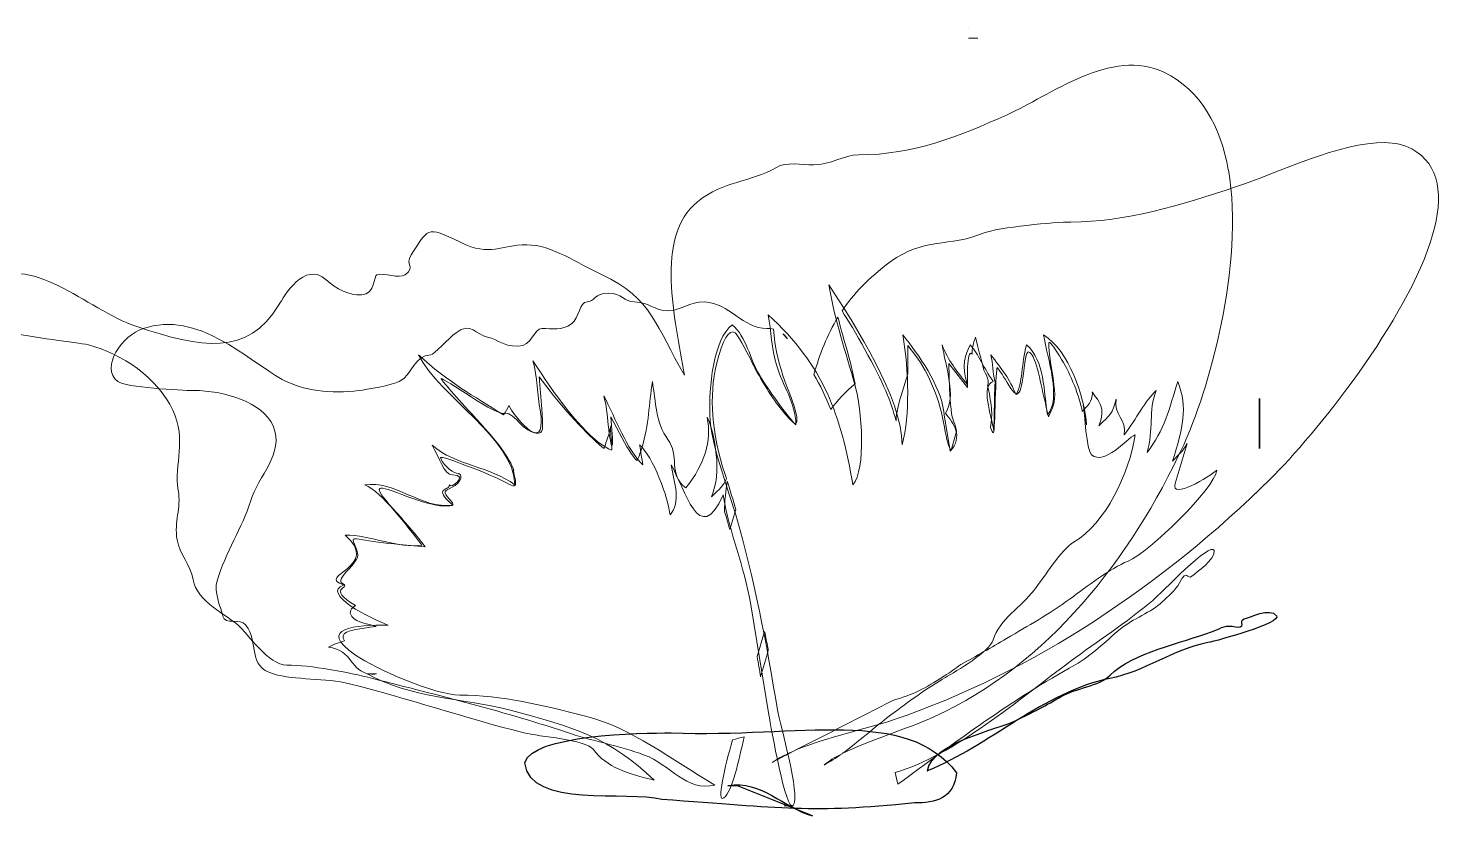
# Model space of a CAD drawing. Header units: centimetres. Extents: x -9.3 to 9.3, y -8.9 to 8.9.
# Drawn here: x 1.427 to 2.048, y -3.471 to -3.126 of the extents above; entities that cross this region are included whole.
import ezdxf

# ---------------------------------------------------------------- set-up
doc = ezdxf.new("R2010")
doc.units = ezdxf.units.CM
doc.header["$MEASUREMENT"] = 0
doc.layers.add('Layer 1', color=7, linetype='Continuous')

msp = doc.modelspace()

# ---------------------------------------------------------------- linework, layer by layer
at = {"layer": 'Layer 1', "color": 250, "lineweight": 0}
for points in [[(1.83978, -3.12565), (1.83978, -3.12565), (1.83978, -3.12565), (1.83978, -3.12565)], [(1.8439, -3.13004), (1.8439, -3.13004), (1.83978, -3.13004), (1.83978, -3.13004)], [(1.96734, -3.30997), (1.96734, -3.30266), (1.96734, -3.29534), (1.96734, -3.28803)], [(1.75891, -3.46228), (1.75891, -3.46228), (1.75891, -3.46228), (1.75891, -3.46228)], [(1.76303, -3.46667), (1.76303, -3.46667), (1.75891, -3.46667), (1.75891, -3.46667)]]:
    msp.add_open_spline(points, degree=3, dxfattribs=at)
at = {"layer": 'Layer 1', "lineweight": 0}
for points, knots in [([(1.95369, -3.18777), (1.95028, -3.16879), (1.94184, -3.15295), (1.92548, -3.14493), (1.92548, -3.14493), (1.90285, -3.13384), (1.87507, -3.1553), (1.85663, -3.1636), (1.85663, -3.1636), (1.83585, -3.17296), (1.81584, -3.18117), (1.79157, -3.18117), (1.79157, -3.18117), (1.7848, -3.18117), (1.77938, -3.18556), (1.7717, -3.18556), (1.7717, -3.18556), (1.76645, -3.18556), (1.75979, -3.18414), (1.75548, -3.18666), (1.75548, -3.18666), (1.7438, -3.19349), (1.7325, -3.19237), (1.7209, -3.20172), (1.7209, -3.20172), (1.70183, -3.21709), (1.71107, -3.2534), (1.71511, -3.27774), (1.71511, -3.27774), (1.70283, -3.257), (1.70112, -3.24392), (1.67899, -3.2338), (1.67899, -3.2338), (1.6682, -3.22887), (1.65711, -3.22062), (1.64598, -3.22062), (1.64598, -3.22062), (1.63439, -3.22062), (1.63027, -3.22608), (1.61689, -3.21952), (1.61689, -3.21952), (1.6013, -3.21188), (1.60287, -3.21379), (1.59529, -3.22501), (1.59529, -3.22501), (1.59215, -3.22966), (1.59758, -3.23003), (1.59263, -3.2338), (1.59263, -3.2338), (1.59014, -3.2357), (1.58332, -3.23272), (1.58027, -3.2338), (1.58027, -3.2338), (1.57874, -3.23434), (1.57978, -3.24199), (1.57349, -3.24259), (1.57349, -3.24259), (1.56825, -3.24309), (1.56232, -3.23994), (1.55798, -3.236), (1.55798, -3.236), (1.54844, -3.22736), (1.53933, -3.24348), (1.53722, -3.24698), (1.53722, -3.24698), (1.52349, -3.26974), (1.50331, -3.26602), (1.47487, -3.25647), (1.47487, -3.25647), (1.45263, -3.249), (1.4278, -3.22244), (1.40821, -3.23819), (1.40821, -3.23819), (1.38136, -3.25976), (1.44228, -3.26159), (1.4537, -3.26455), (1.4537, -3.26455), (1.46849, -3.26838), (1.4839, -3.27888), (1.49074, -3.29319), (1.49074, -3.29319), (1.497, -3.30628), (1.49117, -3.31666), (1.4931, -3.32826), (1.4931, -3.32826), (1.49445, -3.33641), (1.49124, -3.34192), (1.4926, -3.35007), (1.4926, -3.35007), (1.49363, -3.35626), (1.4985, -3.36084), (1.49962, -3.36757), (1.49962, -3.36757), (1.5012, -3.37709), (1.51502, -3.38353), (1.51932, -3.38742), (1.51932, -3.38742), (1.52354, -3.39125), (1.53265, -3.40499), (1.54077, -3.40499), (1.54077, -3.40499), (1.5512, -3.40499), (1.56763, -3.40813), (1.57838, -3.41087), (1.57838, -3.41087), (1.60721, -3.41822), (1.63664, -3.42544), (1.66522, -3.43503), (1.66522, -3.43503), (1.67603, -3.43866), (1.68634, -3.44028), (1.69753, -3.44444), (1.69753, -3.44444), (1.70877, -3.44862), (1.71616, -3.46073), (1.72848, -3.45762), (1.72848, -3.45762), (1.70932, -3.44654), (1.6921, -3.43255), (1.67167, -3.42734), (1.67167, -3.42734), (1.65332, -3.42266), (1.63473, -3.41816), (1.61667, -3.41816), (1.61667, -3.41816), (1.60577, -3.41816), (1.57962, -3.40662), (1.57087, -3.40059), (1.57087, -3.40059), (1.55344, -3.38857), (1.57091, -3.38741), (1.58516, -3.38741), (1.58516, -3.38741), (1.57811, -3.38491), (1.55518, -3.37357), (1.56577, -3.36984), (1.56577, -3.36984), (1.55268, -3.36571), (1.58276, -3.36194), (1.56626, -3.34795), (1.56626, -3.34795), (1.57732, -3.34795), (1.59007, -3.35409), (1.59995, -3.35234), (1.59995, -3.35234), (1.5932, -3.3438), (1.58272, -3.32915), (1.57498, -3.32598), (1.57498, -3.32598), (1.588, -3.32367), (1.59959, -3.33671), (1.61351, -3.33477), (1.61351, -3.33477), (1.60425, -3.32683), (1.61219, -3.32857), (1.61205, -3.32598), (1.61205, -3.32598), (1.61216, -3.32805), (1.62113, -3.32159), (1.61338, -3.32159), (1.61338, -3.32159), (1.60991, -3.32159), (1.60745, -3.31381), (1.60445, -3.30857), (1.60445, -3.30857), (1.61509, -3.31773), (1.62983, -3.31769), (1.64081, -3.32599), (1.64081, -3.32599), (1.64032, -3.30537), (1.60793, -3.28737), (1.59847, -3.26895), (1.59847, -3.26895), (1.61176, -3.281), (1.62246, -3.2868), (1.63571, -3.29523), (1.63571, -3.29523), (1.63678, -3.2939), (1.63768, -3.2926), (1.63805, -3.29115), (1.63805, -3.29115), (1.64466, -3.30171), (1.65477, -3.31081), (1.65182, -3.29303), (1.65182, -3.29303), (1.6508, -3.28686), (1.65059, -3.27857), (1.64869, -3.27145), (1.64869, -3.27145), (1.65764, -3.28582), (1.67096, -3.30329), (1.67902, -3.3084), (1.67902, -3.3084), (1.68579, -3.31269), (1.68278, -3.31126), (1.68168, -3.29961), (1.68168, -3.29961), (1.68128, -3.29534), (1.68096, -3.2909), (1.67971, -3.28682), (1.67971, -3.28682), (1.68525, -3.29735), (1.68955, -3.30991), (1.69695, -3.31718), (1.69695, -3.31718), (1.6963, -3.31427), (1.69614, -3.31131), (1.69549, -3.30839), (1.69549, -3.30839), (1.70123, -3.31317), (1.70826, -3.33213), (1.70883, -3.33915), (1.70883, -3.33915), (1.71384, -3.33339), (1.71067, -3.32537), (1.70931, -3.31718), (1.70931, -3.31718), (1.71526, -3.32722), (1.72176, -3.35418), (1.73209, -3.33036), (1.73209, -3.33036), (1.73496, -3.34765), (1.74121, -3.36053), (1.74421, -3.37861), (1.74421, -3.37861), (1.74421, -3.37861), (1.75221, -3.42686), (1.75221, -3.42686), (1.75221, -3.42686), (1.75307, -3.43204), (1.75976, -3.47055), (1.76288, -3.4664), (1.76288, -3.4664), (1.76612, -3.46208), (1.75703, -3.4311), (1.75596, -3.42466), (1.75596, -3.42466), (1.75111, -3.39541), (1.74587, -3.367), (1.73767, -3.33914), (1.73767, -3.33914), (1.73347, -3.32487), (1.72683, -3.30911), (1.72627, -3.2952), (1.72627, -3.2952), (1.72581, -3.28383), (1.7277, -3.26196), (1.73613, -3.25574), (1.73613, -3.25574), (1.74209, -3.26051), (1.74407, -3.27128), (1.74801, -3.27771), (1.74801, -3.27771), (1.75221, -3.28456), (1.7588, -3.29399), (1.764, -3.2996), (1.764, -3.2996), (1.76399, -3.28948), (1.75817, -3.28269), (1.75552, -3.27332), (1.75552, -3.27332), (1.75352, -3.26623), (1.75307, -3.25851), (1.75188, -3.25135), (1.75188, -3.25135), (1.77631, -3.27349), (1.78394, -3.29567), (1.78897, -3.32596), (1.78897, -3.32596), (1.79494, -3.31906), (1.79298, -3.29289), (1.78994, -3.2821), (1.78994, -3.2821), (1.78581, -3.26744), (1.78125, -3.25455), (1.77854, -3.23816), (1.77854, -3.23816), (1.79033, -3.25674), (1.8104, -3.28753), (1.8107, -3.30838), (1.8107, -3.30838), (1.81402, -3.29469), (1.81365, -3.27649), (1.81094, -3.26013), (1.81094, -3.26013), (1.818, -3.26906), (1.82733, -3.28208), (1.82894, -3.29371), (1.82894, -3.29371), (1.82891, -3.29368), (1.82888, -3.29366), (1.82885, -3.29363), (1.82885, -3.29363), (1.82885, -3.29363), (1.82911, -3.2952), (1.82911, -3.2952), (1.82911, -3.2952), (1.82911, -3.2952), (1.83176, -3.31121), (1.83176, -3.31121), (1.83176, -3.31121), (1.83737, -3.3046), (1.83346, -3.29897), (1.82958, -3.2945), (1.82958, -3.2945), (1.83458, -3.28752), (1.8297, -3.27393), (1.82814, -3.26453), (1.82814, -3.26453), (1.83091, -3.27157), (1.83447, -3.27595), (1.83928, -3.28203), (1.83928, -3.28203), (1.8365, -3.27352), (1.83821, -3.26864), (1.8405, -3.26453), (1.8405, -3.26453), (1.84441, -3.26892), (1.84594, -3.27406), (1.8506, -3.28061), (1.8506, -3.28061), (1.8449, -3.28228), (1.84972, -3.29526), (1.8509, -3.30242), (1.8509, -3.30242), (1.8509, -3.30242), (1.85135, -3.28163), (1.85135, -3.28163), (1.85135, -3.28163), (1.85145, -3.28177), (1.85153, -3.28189), (1.85164, -3.28202), (1.85164, -3.28202), (1.85154, -3.28167), (1.85148, -3.28135), (1.8514, -3.281), (1.8514, -3.281), (1.8514, -3.281), (1.85138, -3.28045), (1.85138, -3.28045), (1.85138, -3.28045), (1.85133, -3.28046), (1.85128, -3.28044), (1.85123, -3.28045), (1.85123, -3.28045), (1.85044, -3.27663), (1.85054, -3.2727), (1.84947, -3.26892), (1.84947, -3.26892), (1.85428, -3.275), (1.85784, -3.27938), (1.86061, -3.28642), (1.86061, -3.28642), (1.8635, -3.28124), (1.86296, -3.27292), (1.86515, -3.26453), (1.86515, -3.26453), (1.87325, -3.27127), (1.87275, -3.2855), (1.87435, -3.29521), (1.87435, -3.29521), (1.8806, -3.28802), (1.87438, -3.27056), (1.87266, -3.26014), (1.87266, -3.26014), (1.88381, -3.26697), (1.89068, -3.28737), (1.89156, -3.2996), (1.89156, -3.2996), (1.89156, -3.2996), (1.8901, -3.29081), (1.8901, -3.29081), (1.8901, -3.29081), (1.89063, -3.29402), (1.89147, -3.31094), (1.89374, -3.31278), (1.89374, -3.31278), (1.89963, -3.31756), (1.90883, -3.30562), (1.91288, -3.30399), (1.91288, -3.30399), (1.91011, -3.32079), (1.90012, -3.34274), (1.88575, -3.35114), (1.88575, -3.35114), (1.88078, -3.35405), (1.87286, -3.36651), (1.86855, -3.37209), (1.86855, -3.37209), (1.86277, -3.37957), (1.85334, -3.38488), (1.85061, -3.3939), (1.85061, -3.3939), (1.84905, -3.39904), (1.83435, -3.40768), (1.82959, -3.41045), (1.82959, -3.41045), (1.82157, -3.41514), (1.81318, -3.42116), (1.80568, -3.42685), (1.80568, -3.42685), (1.79859, -3.43223), (1.79128, -3.43876), (1.78429, -3.4438), (1.78429, -3.4438), (1.79563, -3.4381), (1.81305, -3.43298), (1.82485, -3.42756), (1.82485, -3.42756), (1.87478, -3.40464), (1.91076, -3.35879), (1.93413, -3.30838), (1.93413, -3.30838), (1.94433, -3.28637), (1.9612, -3.22947), (1.95371, -3.18771), (1.95371, -3.18771), (1.95371, -3.18771), (1.95369, -3.18777), (1.95369, -3.18777)], [0, 0, 0, 0, 0.009434, 0.009434, 0.009434, 0.009434, 0.018868, 0.018868, 0.018868, 0.018868, 0.028302, 0.028302, 0.028302, 0.028302, 0.037736, 0.037736, 0.037736, 0.037736, 0.04717, 0.04717, 0.04717, 0.04717, 0.056604, 0.056604, 0.056604, 0.056604, 0.066038, 0.066038, 0.066038, 0.066038, 0.075472, 0.075472, 0.075472, 0.075472, 0.084906, 0.084906, 0.084906, 0.084906, 0.09434, 0.09434, 0.09434, 0.09434, 0.103774, 0.103774, 0.103774, 0.103774, 0.113208, 0.113208, 0.113208, 0.113208, 0.122642, 0.122642, 0.122642, 0.122642, 0.132075, 0.132075, 0.132075, 0.132075, 0.141509, 0.141509, 0.141509, 0.141509, 0.150943, 0.150943, 0.150943, 0.150943, 0.160377, 0.160377, 0.160377, 0.160377, 0.169811, 0.169811, 0.169811, 0.169811, 0.179245, 0.179245, 0.179245, 0.179245, 0.188679, 0.188679, 0.188679, 0.188679, 0.198113, 0.198113, 0.198113, 0.198113, 0.207547, 0.207547, 0.207547, 0.207547, 0.216981, 0.216981, 0.216981, 0.216981, 0.226415, 0.226415, 0.226415, 0.226415, 0.235849, 0.235849, 0.235849, 0.235849, 0.245283, 0.245283, 0.245283, 0.245283, 0.254717, 0.254717, 0.254717, 0.254717, 0.264151, 0.264151, 0.264151, 0.264151, 0.273585, 0.273585, 0.273585, 0.273585, 0.283019, 0.283019, 0.283019, 0.283019, 0.292453, 0.292453, 0.292453, 0.292453, 0.301887, 0.301887, 0.301887, 0.301887, 0.311321, 0.311321, 0.311321, 0.311321, 0.320755, 0.320755, 0.320755, 0.320755, 0.330189, 0.330189, 0.330189, 0.330189, 0.339623, 0.339623, 0.339623, 0.339623, 0.349057, 0.349057, 0.349057, 0.349057, 0.358491, 0.358491, 0.358491, 0.358491, 0.367925, 0.367925, 0.367925, 0.367925, 0.377358, 0.377358, 0.377358, 0.377358, 0.386792, 0.386792, 0.386792, 0.386792, 0.396226, 0.396226, 0.396226, 0.396226, 0.40566, 0.40566, 0.40566, 0.40566, 0.415094, 0.415094, 0.415094, 0.415094, 0.424528, 0.424528, 0.424528, 0.424528, 0.433962, 0.433962, 0.433962, 0.433962, 0.443396, 0.443396, 0.443396, 0.443396, 0.45283, 0.45283, 0.45283, 0.45283, 0.462264, 0.462264, 0.462264, 0.462264, 0.471698, 0.471698, 0.471698, 0.471698, 0.481132, 0.481132, 0.481132, 0.481132, 0.490566, 0.490566, 0.490566, 0.490566, 0.5, 0.5, 0.5, 0.5, 0.509434, 0.509434, 0.509434, 0.509434, 0.518868, 0.518868, 0.518868, 0.518868, 0.528302, 0.528302, 0.528302, 0.528302, 0.537736, 0.537736, 0.537736, 0.537736, 0.54717, 0.54717, 0.54717, 0.54717, 0.556604, 0.556604, 0.556604, 0.556604, 0.566038, 0.566038, 0.566038, 0.566038, 0.575472, 0.575472, 0.575472, 0.575472, 0.584906, 0.584906, 0.584906, 0.584906, 0.59434, 0.59434, 0.59434, 0.59434, 0.603774, 0.603774, 0.603774, 0.603774, 0.613208, 0.613208, 0.613208, 0.613208, 0.622642, 0.622642, 0.622642, 0.622642, 0.632075, 0.632075, 0.632075, 0.632075, 0.641509, 0.641509, 0.641509, 0.641509, 0.650943, 0.650943, 0.650943, 0.650943, 0.660377, 0.660377, 0.660377, 0.660377, 0.669811, 0.669811, 0.669811, 0.669811, 0.679245, 0.679245, 0.679245, 0.679245, 0.688679, 0.688679, 0.688679, 0.688679, 0.698113, 0.698113, 0.698113, 0.698113, 0.707547, 0.707547, 0.707547, 0.707547, 0.716981, 0.716981, 0.716981, 0.716981, 0.726415, 0.726415, 0.726415, 0.726415, 0.735849, 0.735849, 0.735849, 0.735849, 0.745283, 0.745283, 0.745283, 0.745283, 0.754717, 0.754717, 0.754717, 0.754717, 0.764151, 0.764151, 0.764151, 0.764151, 0.773585, 0.773585, 0.773585, 0.773585, 0.783019, 0.783019, 0.783019, 0.783019, 0.792453, 0.792453, 0.792453, 0.792453, 0.801887, 0.801887, 0.801887, 0.801887, 0.811321, 0.811321, 0.811321, 0.811321, 0.820755, 0.820755, 0.820755, 0.820755, 0.830189, 0.830189, 0.830189, 0.830189, 0.839623, 0.839623, 0.839623, 0.839623, 0.849057, 0.849057, 0.849057, 0.849057, 0.858491, 0.858491, 0.858491, 0.858491, 0.867925, 0.867925, 0.867925, 0.867925, 0.877358, 0.877358, 0.877358, 0.877358, 0.886792, 0.886792, 0.886792, 0.886792, 0.896226, 0.896226, 0.896226, 0.896226, 0.90566, 0.90566, 0.90566, 0.90566, 0.915094, 0.915094, 0.915094, 0.915094, 0.924528, 0.924528, 0.924528, 0.924528, 0.933962, 0.933962, 0.933962, 0.933962, 0.943396, 0.943396, 0.943396, 0.943396, 0.95283, 0.95283, 0.95283, 0.95283, 0.962264, 0.962264, 0.962264, 0.962264, 0.971698, 0.971698, 0.971698, 0.971698, 0.981132, 0.981132, 0.981132, 0.981132, 1, 1, 1, 1]), ([(1.8439, -3.13004), (1.84253, -3.13004), (1.84116, -3.13004), (1.83978, -3.13004), (1.83978, -3.13004), (1.84115, -3.13004), (1.84252, -3.13004), (1.8439, -3.13004)], [0, 0, 0, 0, 0.333333, 0.333333, 0.333333, 0.333333, 1, 1, 1, 1]), ([(2.02237, -3.1758), (2.00299, -3.17544), (1.97525, -3.18912), (1.95734, -3.1951), (1.95734, -3.1951), (1.93254, -3.20338), (1.90847, -3.21063), (1.88466, -3.21063), (1.88466, -3.21063), (1.87802, -3.21063), (1.85274, -3.21287), (1.84619, -3.21557), (1.84619, -3.21557), (1.83121, -3.22175), (1.82036, -3.21715), (1.80544, -3.22812), (1.80544, -3.22812), (1.79576, -3.23523), (1.78918, -3.24228), (1.78425, -3.24962), (1.78425, -3.24962), (1.78928, -3.25706), (1.79957, -3.27557), (1.80345, -3.28469), (1.80345, -3.28469), (1.80517, -3.28874), (1.80688, -3.29372), (1.80794, -3.29779), (1.80794, -3.29779), (1.80807, -3.29604), (1.80823, -3.29423), (1.80868, -3.2923), (1.80868, -3.2923), (1.80983, -3.28733), (1.81155, -3.28226), (1.81317, -3.27724), (1.81317, -3.27724), (1.81317, -3.27724), (1.81317, -3.26477), (1.81317, -3.26477), (1.81317, -3.26477), (1.81317, -3.26477), (1.81655, -3.26924), (1.81655, -3.26924), (1.81655, -3.26924), (1.82235, -3.27687), (1.82748, -3.2895), (1.8292, -3.30062), (1.8292, -3.30062), (1.83007, -3.30619), (1.83114, -3.31003), (1.83207, -3.31066), (1.83207, -3.31066), (1.83286, -3.30798), (1.83363, -3.30529), (1.83442, -3.30258), (1.83442, -3.30258), (1.83425, -3.30105), (1.83391, -3.29952), (1.83332, -3.29834), (1.83332, -3.29834), (1.83238, -3.29647), (1.83155, -3.29001), (1.83141, -3.2839), (1.83141, -3.2839), (1.83141, -3.2839), (1.83112, -3.27276), (1.83112, -3.27276), (1.83112, -3.27276), (1.83112, -3.27276), (1.83517, -3.27802), (1.83517, -3.27802), (1.83517, -3.27802), (1.83517, -3.27802), (1.83929, -3.28328), (1.83929, -3.28328), (1.83929, -3.28328), (1.83929, -3.28328), (1.83929, -3.27567), (1.83929, -3.27567), (1.83929, -3.27567), (1.83931, -3.2715), (1.83997, -3.26814), (1.84069, -3.26814), (1.84069, -3.26814), (1.84084, -3.26814), (1.841, -3.2683), (1.84128, -3.26853), (1.84128, -3.26853), (1.84136, -3.26628), (1.84174, -3.26389), (1.84282, -3.26116), (1.84282, -3.26116), (1.84391, -3.26593), (1.84525, -3.27077), (1.8465, -3.2756), (1.8465, -3.2756), (1.84827, -3.27874), (1.84882, -3.28077), (1.84812, -3.28227), (1.84812, -3.28227), (1.84885, -3.28559), (1.84944, -3.28893), (1.84981, -3.29231), (1.84981, -3.29231), (1.85009, -3.29491), (1.84987, -3.29773), (1.84944, -3.30063), (1.84944, -3.30063), (1.84944, -3.30065), (1.84944, -3.30069), (1.84944, -3.30071), (1.84944, -3.30071), (1.84987, -3.30236), (1.85033, -3.30329), (1.85069, -3.30291), (1.85069, -3.30291), (1.851, -3.30258), (1.85133, -3.29603), (1.8515, -3.2884), (1.8515, -3.2884), (1.85167, -3.28076), (1.85205, -3.27451), (1.85231, -3.27451), (1.85231, -3.27451), (1.85257, -3.27451), (1.85457, -3.27746), (1.85672, -3.2811), (1.85672, -3.2811), (1.86133, -3.28888), (1.86263, -3.28772), (1.86415, -3.27474), (1.86415, -3.27474), (1.86498, -3.26765), (1.86553, -3.26661), (1.86717, -3.26838), (1.86717, -3.26838), (1.86826, -3.26955), (1.8699, -3.27411), (1.87085, -3.2785), (1.87085, -3.2785), (1.8718, -3.28289), (1.87311, -3.28866), (1.87372, -3.29129), (1.87372, -3.29129), (1.87372, -3.29129), (1.87482, -3.29608), (1.87482, -3.29608), (1.87482, -3.29608), (1.87482, -3.29608), (1.87659, -3.29208), (1.87659, -3.29208), (1.87659, -3.29208), (1.87797, -3.28897), (1.87786, -3.28532), (1.8763, -3.27568), (1.8763, -3.27568), (1.87516, -3.26888), (1.87468, -3.26336), (1.87516, -3.26336), (1.87516, -3.26336), (1.87564, -3.26336), (1.87807, -3.26672), (1.8806, -3.27089), (1.8806, -3.27089), (1.8847, -3.27763), (1.88834, -3.28706), (1.88965, -3.2938), (1.88965, -3.2938), (1.89003, -3.29333), (1.89044, -3.29284), (1.89097, -3.29231), (1.89097, -3.29231), (1.89703, -3.28629), (1.8914, -3.28196), (1.89627, -3.28839), (1.89627, -3.28839), (1.89815, -3.29087), (1.89926, -3.2945), (1.89686, -3.30008), (1.89686, -3.30008), (1.90174, -3.29541), (1.90311, -3.29448), (1.90451, -3.28839), (1.90451, -3.28839), (1.90317, -3.29523), (1.90931, -3.29716), (1.90797, -3.304), (1.90797, -3.304), (1.91378, -3.29657), (1.91696, -3.28913), (1.92209, -3.28454), (1.92209, -3.28454), (1.91847, -3.29364), (1.92115, -3.30147), (1.91804, -3.31176), (1.91804, -3.31176), (1.92557, -3.30215), (1.92803, -3.29214), (1.9315, -3.28061), (1.9315, -3.28061), (1.93618, -3.29219), (1.93369, -3.30079), (1.92922, -3.3156), (1.92922, -3.3156), (1.9324, -3.3119), (1.93335, -3.31189), (1.93562, -3.30783), (1.93562, -3.30783), (1.93562, -3.30783), (1.9304, -3.32533), (1.9304, -3.32533), (1.9304, -3.32533), (1.92817, -3.33271), (1.94585, -3.32231), (1.94864, -3.31945), (1.94864, -3.31945), (1.94787, -3.32744), (1.91891, -3.35559), (1.90972, -3.35938), (1.90972, -3.35938), (1.90191, -3.36261), (1.89153, -3.37057), (1.88434, -3.37586), (1.88434, -3.37586), (1.87473, -3.38293), (1.86618, -3.38751), (1.85639, -3.39336), (1.85639, -3.39336), (1.84992, -3.39722), (1.84321, -3.40098), (1.83638, -3.40474), (1.83638, -3.40474), (1.83407, -3.40643), (1.83164, -3.40816), (1.82924, -3.40968), (1.82924, -3.40968), (1.8202, -3.41543), (1.8159, -3.41777), (1.80658, -3.42051), (1.80658, -3.42051), (1.79217, -3.42792), (1.77776, -3.43515), (1.76406, -3.44224), (1.76406, -3.44224), (1.77751, -3.43659), (1.7948, -3.43307), (1.8071, -3.4289), (1.8071, -3.4289), (1.86808, -3.40822), (1.92542, -3.3695), (1.97211, -3.32338), (1.97211, -3.32338), (1.99166, -3.30407), (2.03265, -3.2533), (2.04332, -3.21629), (2.04332, -3.21629), (2.04817, -3.19946), (2.04671, -3.18544), (2.0342, -3.17855), (2.0342, -3.17855), (2.03085, -3.1767), (2.02683, -3.17589), (2.02236, -3.1758), (2.02236, -3.1758), (2.02236, -3.1758), (2.02237, -3.1758), (2.02237, -3.1758)], [0, 0, 0, 0, 0.014706, 0.014706, 0.014706, 0.014706, 0.029412, 0.029412, 0.029412, 0.029412, 0.044118, 0.044118, 0.044118, 0.044118, 0.058824, 0.058824, 0.058824, 0.058824, 0.073529, 0.073529, 0.073529, 0.073529, 0.088235, 0.088235, 0.088235, 0.088235, 0.102941, 0.102941, 0.102941, 0.102941, 0.117647, 0.117647, 0.117647, 0.117647, 0.132353, 0.132353, 0.132353, 0.132353, 0.147059, 0.147059, 0.147059, 0.147059, 0.161765, 0.161765, 0.161765, 0.161765, 0.176471, 0.176471, 0.176471, 0.176471, 0.191176, 0.191176, 0.191176, 0.191176, 0.205882, 0.205882, 0.205882, 0.205882, 0.220588, 0.220588, 0.220588, 0.220588, 0.235294, 0.235294, 0.235294, 0.235294, 0.25, 0.25, 0.25, 0.25, 0.264706, 0.264706, 0.264706, 0.264706, 0.279412, 0.279412, 0.279412, 0.279412, 0.294118, 0.294118, 0.294118, 0.294118, 0.308824, 0.308824, 0.308824, 0.308824, 0.323529, 0.323529, 0.323529, 0.323529, 0.338235, 0.338235, 0.338235, 0.338235, 0.352941, 0.352941, 0.352941, 0.352941, 0.367647, 0.367647, 0.367647, 0.367647, 0.382353, 0.382353, 0.382353, 0.382353, 0.397059, 0.397059, 0.397059, 0.397059, 0.411765, 0.411765, 0.411765, 0.411765, 0.426471, 0.426471, 0.426471, 0.426471, 0.441176, 0.441176, 0.441176, 0.441176, 0.455882, 0.455882, 0.455882, 0.455882, 0.470588, 0.470588, 0.470588, 0.470588, 0.485294, 0.485294, 0.485294, 0.485294, 0.5, 0.5, 0.5, 0.5, 0.514706, 0.514706, 0.514706, 0.514706, 0.529412, 0.529412, 0.529412, 0.529412, 0.544118, 0.544118, 0.544118, 0.544118, 0.558824, 0.558824, 0.558824, 0.558824, 0.573529, 0.573529, 0.573529, 0.573529, 0.588235, 0.588235, 0.588235, 0.588235, 0.602941, 0.602941, 0.602941, 0.602941, 0.617647, 0.617647, 0.617647, 0.617647, 0.632353, 0.632353, 0.632353, 0.632353, 0.647059, 0.647059, 0.647059, 0.647059, 0.661765, 0.661765, 0.661765, 0.661765, 0.676471, 0.676471, 0.676471, 0.676471, 0.691176, 0.691176, 0.691176, 0.691176, 0.705882, 0.705882, 0.705882, 0.705882, 0.720588, 0.720588, 0.720588, 0.720588, 0.735294, 0.735294, 0.735294, 0.735294, 0.75, 0.75, 0.75, 0.75, 0.764706, 0.764706, 0.764706, 0.764706, 0.779412, 0.779412, 0.779412, 0.779412, 0.794118, 0.794118, 0.794118, 0.794118, 0.808824, 0.808824, 0.808824, 0.808824, 0.823529, 0.823529, 0.823529, 0.823529, 0.838235, 0.838235, 0.838235, 0.838235, 0.852941, 0.852941, 0.852941, 0.852941, 0.867647, 0.867647, 0.867647, 0.867647, 0.882353, 0.882353, 0.882353, 0.882353, 0.897059, 0.897059, 0.897059, 0.897059, 0.911765, 0.911765, 0.911765, 0.911765, 0.926471, 0.926471, 0.926471, 0.926471, 0.941176, 0.941176, 0.941176, 0.941176, 0.955882, 0.955882, 0.955882, 0.955882, 0.970588, 0.970588, 0.970588, 0.970588, 1, 1, 1, 1]), ([(1.68191, -3.24178), (1.67544, -3.24178), (1.67572, -3.2457), (1.67249, -3.2457), (1.67249, -3.2457), (1.6689, -3.2457), (1.66927, -3.25263), (1.66557, -3.25535), (1.66557, -3.25535), (1.66146, -3.25837), (1.65703, -3.25731), (1.65262, -3.25731), (1.65262, -3.25731), (1.64899, -3.25731), (1.64851, -3.26508), (1.64203, -3.26508), (1.64203, -3.26508), (1.63512, -3.26508), (1.63359, -3.2622), (1.62879, -3.26116), (1.62879, -3.26116), (1.62349, -3.26001), (1.62166, -3.25427), (1.61496, -3.2592), (1.61496, -3.2592), (1.61174, -3.26157), (1.6052, -3.26893), (1.60385, -3.26893), (1.60385, -3.26893), (1.59685, -3.26893), (1.5959, -3.27747), (1.59002, -3.28062), (1.59002, -3.28062), (1.58716, -3.28215), (1.57541, -3.28416), (1.57236, -3.28454), (1.57236, -3.28454), (1.56022, -3.28606), (1.54776, -3.28464), (1.53874, -3.27968), (1.53874, -3.27968), (1.52332, -3.27119), (1.50181, -3.24918), (1.47768, -3.25732), (1.47768, -3.25732), (1.46876, -3.26033), (1.45854, -3.27438), (1.46657, -3.28062), (1.46657, -3.28062), (1.46986, -3.28318), (1.49428, -3.28454), (1.49997, -3.28454), (1.49997, -3.28454), (1.51288, -3.28454), (1.53019, -3.28948), (1.53469, -3.30007), (1.53469, -3.30007), (1.53989, -3.31231), (1.5282, -3.32175), (1.52476, -3.33318), (1.52476, -3.33318), (1.52133, -3.34456), (1.51383, -3.35572), (1.51012, -3.36801), (1.51012, -3.36801), (1.50859, -3.37307), (1.51159, -3.37901), (1.51262, -3.38354), (1.51262, -3.38354), (1.51354, -3.3876), (1.52023, -3.38411), (1.52277, -3.38746), (1.52277, -3.38746), (1.52865, -3.39522), (1.52323, -3.40547), (1.53483, -3.40888), (1.53483, -3.40888), (1.54444, -3.41171), (1.55786, -3.41056), (1.56823, -3.4132), (1.56823, -3.4132), (1.59408, -3.41977), (1.61882, -3.42812), (1.64466, -3.4347), (1.64466, -3.4347), (1.65165, -3.43648), (1.67173, -3.43755), (1.67504, -3.44192), (1.67504, -3.44192), (1.68119, -3.45005), (1.69042, -3.4526), (1.70182, -3.45549), (1.70182, -3.45549), (1.68325, -3.43732), (1.666, -3.43175), (1.6387, -3.42481), (1.6387, -3.42481), (1.61643, -3.41914), (1.59542, -3.4196), (1.57595, -3.40888), (1.57595, -3.40888), (1.57595, -3.40888), (1.57713, -3.40888), (1.57713, -3.40888), (1.57713, -3.40888), (1.56861, -3.40801), (1.56969, -3.39822), (1.55896, -3.39719), (1.55896, -3.39719), (1.56137, -3.39581), (1.56372, -3.39497), (1.56602, -3.39437), (1.56602, -3.39437), (1.56393, -3.39099), (1.56671, -3.3897), (1.57735, -3.38841), (1.57735, -3.38841), (1.57735, -3.38841), (1.57985, -3.3881), (1.57985, -3.3881), (1.57985, -3.3881), (1.57618, -3.38658), (1.57169, -3.38684), (1.56926, -3.38363), (1.56926, -3.38363), (1.56764, -3.38149), (1.56918, -3.38007), (1.5708, -3.37884), (1.5708, -3.37884), (1.56475, -3.37512), (1.56308, -3.37288), (1.56506, -3.37139), (1.56506, -3.37139), (1.56659, -3.37024), (1.56659, -3.3698), (1.56499, -3.36911), (1.56499, -3.36911), (1.56357, -3.3685), (1.56439, -3.36673), (1.56786, -3.36291), (1.56786, -3.36291), (1.57229, -3.35803), (1.57259, -3.35717), (1.57095, -3.35334), (1.57095, -3.35334), (1.56917, -3.34917), (1.56919, -3.3491), (1.57404, -3.35004), (1.57404, -3.35004), (1.57674, -3.35057), (1.58405, -3.3515), (1.59022, -3.35208), (1.59022, -3.35208), (1.59022, -3.35208), (1.6014, -3.3531), (1.6014, -3.3531), (1.6014, -3.3531), (1.6014, -3.3531), (1.59846, -3.34933), (1.59846, -3.34933), (1.59846, -3.34933), (1.59685, -3.34723), (1.59181, -3.34135), (1.58728, -3.33631), (1.58728, -3.33631), (1.57797, -3.32593), (1.57899, -3.32518), (1.59385, -3.33115), (1.59385, -3.33115), (1.59932, -3.33334), (1.60616, -3.33515), (1.60915, -3.33515), (1.60915, -3.33515), (1.61446, -3.33515), (1.61454, -3.33507), (1.61195, -3.33201), (1.61195, -3.33201), (1.60938, -3.32898), (1.60941, -3.32883), (1.6132, -3.32699), (1.6132, -3.32699), (1.6173, -3.325), (1.61859, -3.32079), (1.61511, -3.32079), (1.61511, -3.32079), (1.61315, -3.32079), (1.60819, -3.31588), (1.60819, -3.31396), (1.60819, -3.31396), (1.60819, -3.31285), (1.63027, -3.3213), (1.63673, -3.32487), (1.63673, -3.32487), (1.6408, -3.32711), (1.64107, -3.32705), (1.64107, -3.32401), (1.64107, -3.32401), (1.64106, -3.32399), (1.64108, -3.32395), (1.64107, -3.32393), (1.64107, -3.32393), (1.64063, -3.32235), (1.64027, -3.32083), (1.64004, -3.31946), (1.64004, -3.31946), (1.64014, -3.31954), (1.64023, -3.31962), (1.64033, -3.3197), (1.64033, -3.3197), (1.63855, -3.31417), (1.6332, -3.30706), (1.62187, -3.29483), (1.62187, -3.29483), (1.61395, -3.28627), (1.60794, -3.2793), (1.60848, -3.2793), (1.60848, -3.2793), (1.60902, -3.2793), (1.61492, -3.28293), (1.62165, -3.28738), (1.62165, -3.28738), (1.62856, -3.29195), (1.63487, -3.29512), (1.63614, -3.2946), (1.63614, -3.2946), (1.63748, -3.29405), (1.64002, -3.29557), (1.64254, -3.29844), (1.64254, -3.29844), (1.64485, -3.30108), (1.64829, -3.30323), (1.65012, -3.30323), (1.65012, -3.30323), (1.65334, -3.30323), (1.65335, -3.30285), (1.6524, -3.29083), (1.6524, -3.29083), (1.6524, -3.29083), (1.65144, -3.27851), (1.65144, -3.27851), (1.65144, -3.27851), (1.65144, -3.27851), (1.6563, -3.28487), (1.6563, -3.28487), (1.6563, -3.28487), (1.66292, -3.29365), (1.67492, -3.30631), (1.67991, -3.31005), (1.67991, -3.31005), (1.68092, -3.30674), (1.68231, -3.30332), (1.68285, -3.30009), (1.68285, -3.30009), (1.68258, -3.30263), (1.6829, -3.30566), (1.68359, -3.30856), (1.68359, -3.30856), (1.68368, -3.30739), (1.68363, -3.30587), (1.68344, -3.30362), (1.68344, -3.30362), (1.68344, -3.30362), (1.68285, -3.29609), (1.68285, -3.29609), (1.68285, -3.29609), (1.68285, -3.29609), (1.6866, -3.30323), (1.6866, -3.30323), (1.6866, -3.30323), (1.68977, -3.30931), (1.69233, -3.31326), (1.69425, -3.31531), (1.69425, -3.31531), (1.695, -3.31395), (1.69575, -3.31216), (1.69646, -3.30982), (1.69646, -3.30982), (1.69974, -3.29895), (1.69947, -3.2908), (1.70109, -3.28063), (1.70109, -3.28063), (1.70251, -3.2893), (1.70259, -3.29902), (1.70786, -3.30597), (1.70786, -3.30597), (1.71313, -3.31294), (1.70789, -3.32165), (1.7158, -3.32723), (1.7158, -3.32723), (1.72415, -3.31657), (1.72706, -3.3069), (1.72514, -3.29624), (1.72514, -3.29624), (1.72855, -3.30361), (1.73168, -3.32087), (1.72698, -3.33115), (1.72698, -3.33115), (1.73064, -3.32764), (1.73233, -3.32627), (1.73353, -3.32323), (1.73353, -3.32323), (1.73333, -3.3226), (1.73314, -3.32197), (1.73294, -3.32135), (1.73294, -3.32135), (1.7271, -3.30315), (1.72583, -3.28701), (1.72921, -3.27293), (1.72921, -3.27293), (1.73179, -3.26218), (1.73462, -3.25739), (1.73738, -3.2592), (1.73738, -3.2592), (1.73826, -3.25978), (1.74172, -3.26584), (1.74503, -3.27262), (1.74503, -3.27262), (1.74834, -3.2794), (1.75401, -3.28849), (1.75768, -3.29286), (1.75768, -3.29286), (1.76359, -3.2999), (1.76439, -3.30039), (1.76445, -3.2971), (1.76445, -3.2971), (1.76449, -3.29505), (1.76252, -3.28861), (1.76011, -3.28274), (1.76011, -3.28274), (1.75769, -3.27687), (1.75533, -3.26809), (1.75481, -3.26328), (1.75481, -3.26328), (1.75481, -3.26328), (1.75422, -3.25763), (1.75422, -3.25763), (1.75422, -3.25763), (1.75334, -3.25743), (1.75241, -3.25732), (1.75135, -3.25732), (1.75135, -3.25732), (1.74062, -3.25732), (1.73487, -3.2462), (1.72398, -3.24571), (1.72398, -3.24571), (1.7173, -3.24541), (1.71342, -3.24955), (1.70832, -3.24955), (1.70832, -3.24955), (1.70109, -3.24955), (1.70039, -3.24571), (1.69317, -3.24571), (1.69317, -3.24571), (1.68867, -3.24571), (1.68753, -3.24179), (1.68191, -3.24179), (1.68191, -3.24179), (1.68191, -3.24179), (1.68191, -3.24178), (1.68191, -3.24178)], [0, 0, 0, 0, 0.010989, 0.010989, 0.010989, 0.010989, 0.021978, 0.021978, 0.021978, 0.021978, 0.032967, 0.032967, 0.032967, 0.032967, 0.043956, 0.043956, 0.043956, 0.043956, 0.054945, 0.054945, 0.054945, 0.054945, 0.065934, 0.065934, 0.065934, 0.065934, 0.076923, 0.076923, 0.076923, 0.076923, 0.087912, 0.087912, 0.087912, 0.087912, 0.098901, 0.098901, 0.098901, 0.098901, 0.10989, 0.10989, 0.10989, 0.10989, 0.120879, 0.120879, 0.120879, 0.120879, 0.131868, 0.131868, 0.131868, 0.131868, 0.142857, 0.142857, 0.142857, 0.142857, 0.153846, 0.153846, 0.153846, 0.153846, 0.164835, 0.164835, 0.164835, 0.164835, 0.175824, 0.175824, 0.175824, 0.175824, 0.186813, 0.186813, 0.186813, 0.186813, 0.197802, 0.197802, 0.197802, 0.197802, 0.208791, 0.208791, 0.208791, 0.208791, 0.21978, 0.21978, 0.21978, 0.21978, 0.230769, 0.230769, 0.230769, 0.230769, 0.241758, 0.241758, 0.241758, 0.241758, 0.252747, 0.252747, 0.252747, 0.252747, 0.263736, 0.263736, 0.263736, 0.263736, 0.274725, 0.274725, 0.274725, 0.274725, 0.285714, 0.285714, 0.285714, 0.285714, 0.296703, 0.296703, 0.296703, 0.296703, 0.307692, 0.307692, 0.307692, 0.307692, 0.318681, 0.318681, 0.318681, 0.318681, 0.32967, 0.32967, 0.32967, 0.32967, 0.340659, 0.340659, 0.340659, 0.340659, 0.351648, 0.351648, 0.351648, 0.351648, 0.362637, 0.362637, 0.362637, 0.362637, 0.373626, 0.373626, 0.373626, 0.373626, 0.384615, 0.384615, 0.384615, 0.384615, 0.395604, 0.395604, 0.395604, 0.395604, 0.406593, 0.406593, 0.406593, 0.406593, 0.417582, 0.417582, 0.417582, 0.417582, 0.428571, 0.428571, 0.428571, 0.428571, 0.43956, 0.43956, 0.43956, 0.43956, 0.450549, 0.450549, 0.450549, 0.450549, 0.461538, 0.461538, 0.461538, 0.461538, 0.472527, 0.472527, 0.472527, 0.472527, 0.483516, 0.483516, 0.483516, 0.483516, 0.494505, 0.494505, 0.494505, 0.494505, 0.505495, 0.505495, 0.505495, 0.505495, 0.516484, 0.516484, 0.516484, 0.516484, 0.527473, 0.527473, 0.527473, 0.527473, 0.538462, 0.538462, 0.538462, 0.538462, 0.549451, 0.549451, 0.549451, 0.549451, 0.56044, 0.56044, 0.56044, 0.56044, 0.571429, 0.571429, 0.571429, 0.571429, 0.582418, 0.582418, 0.582418, 0.582418, 0.593407, 0.593407, 0.593407, 0.593407, 0.604396, 0.604396, 0.604396, 0.604396, 0.615385, 0.615385, 0.615385, 0.615385, 0.626374, 0.626374, 0.626374, 0.626374, 0.637363, 0.637363, 0.637363, 0.637363, 0.648352, 0.648352, 0.648352, 0.648352, 0.659341, 0.659341, 0.659341, 0.659341, 0.67033, 0.67033, 0.67033, 0.67033, 0.681319, 0.681319, 0.681319, 0.681319, 0.692308, 0.692308, 0.692308, 0.692308, 0.703297, 0.703297, 0.703297, 0.703297, 0.714286, 0.714286, 0.714286, 0.714286, 0.725275, 0.725275, 0.725275, 0.725275, 0.736264, 0.736264, 0.736264, 0.736264, 0.747253, 0.747253, 0.747253, 0.747253, 0.758242, 0.758242, 0.758242, 0.758242, 0.769231, 0.769231, 0.769231, 0.769231, 0.78022, 0.78022, 0.78022, 0.78022, 0.791209, 0.791209, 0.791209, 0.791209, 0.802198, 0.802198, 0.802198, 0.802198, 0.813187, 0.813187, 0.813187, 0.813187, 0.824176, 0.824176, 0.824176, 0.824176, 0.835165, 0.835165, 0.835165, 0.835165, 0.846154, 0.846154, 0.846154, 0.846154, 0.857143, 0.857143, 0.857143, 0.857143, 0.868132, 0.868132, 0.868132, 0.868132, 0.879121, 0.879121, 0.879121, 0.879121, 0.89011, 0.89011, 0.89011, 0.89011, 0.901099, 0.901099, 0.901099, 0.901099, 0.912088, 0.912088, 0.912088, 0.912088, 0.923077, 0.923077, 0.923077, 0.923077, 0.934066, 0.934066, 0.934066, 0.934066, 0.945055, 0.945055, 0.945055, 0.945055, 0.956044, 0.956044, 0.956044, 0.956044, 0.967033, 0.967033, 0.967033, 0.967033, 0.978022, 0.978022, 0.978022, 0.978022, 1, 1, 1, 1]), ([(1.78247, -3.2523), (1.77765, -3.26019), (1.77462, -3.26851), (1.77188, -3.27748), (1.77188, -3.27748), (1.77468, -3.28222), (1.77718, -3.28737), (1.77931, -3.29286), (1.77931, -3.29286), (1.78225, -3.28885), (1.78576, -3.28506), (1.78998, -3.28164), (1.78998, -3.28164), (1.78896, -3.27638), (1.78771, -3.2711), (1.78623, -3.26603), (1.78623, -3.26603), (1.78468, -3.26074), (1.78335, -3.25588), (1.78248, -3.2523), (1.78248, -3.2523), (1.78248, -3.2523), (1.78247, -3.2523), (1.78247, -3.2523)], [0, 0, 0, 0, 0.142857, 0.142857, 0.142857, 0.142857, 0.285714, 0.285714, 0.285714, 0.285714, 0.428571, 0.428571, 0.428571, 0.428571, 0.571429, 0.571429, 0.571429, 0.571429, 0.714286, 0.714286, 0.714286, 0.714286, 1, 1, 1, 1]), ([(1.75834, -3.25967), (1.75834, -3.25967), (1.76033, -3.26187), (1.76033, -3.26187), (1.76033, -3.26187), (1.75978, -3.26102), (1.75909, -3.26031), (1.75834, -3.25967)], [0, 0, 0, 0, 0.333333, 0.333333, 0.333333, 0.333333, 1, 1, 1, 1]), ([(1.73392, -3.32432), (1.73331, -3.32833), (1.7327, -3.33322), (1.73267, -3.3375), (1.73267, -3.3375), (1.73268, -3.33752), (1.73266, -3.33756), (1.73267, -3.33758), (1.73267, -3.33758), (1.73324, -3.3392), (1.73405, -3.34189), (1.73502, -3.3455), (1.73502, -3.3455), (1.73502, -3.3455), (1.73767, -3.33679), (1.73767, -3.33679), (1.73767, -3.33679), (1.73646, -3.33259), (1.73522, -3.32844), (1.73392, -3.32432)], [0, 0, 0, 0, 0.166667, 0.166667, 0.166667, 0.166667, 0.333333, 0.333333, 0.333333, 0.333333, 0.5, 0.5, 0.5, 0.5, 0.666667, 0.666667, 0.666667, 0.666667, 1, 1, 1, 1]), ([(1.80755, -3.45218), (1.83344, -3.44464), (1.86229, -3.41973), (1.88433, -3.40343), (1.88433, -3.40343), (1.89626, -3.39461), (1.90902, -3.38633), (1.92052, -3.37668), (1.92052, -3.37668), (1.92377, -3.37395), (1.94633, -3.35011), (1.94743, -3.35478), (1.94743, -3.35478), (1.94834, -3.35866), (1.93939, -3.36439), (1.93773, -3.36596), (1.93773, -3.36596), (1.93558, -3.36799), (1.93586, -3.36211), (1.93231, -3.36893), (1.93231, -3.36893), (1.93053, -3.37234), (1.9273, -3.37471), (1.92468, -3.3773), (1.92468, -3.3773), (1.92017, -3.38177), (1.9117, -3.38468), (1.90622, -3.38926), (1.90622, -3.38926), (1.89977, -3.39465), (1.89365, -3.40087), (1.88646, -3.40487), (1.88646, -3.40487), (1.85935, -3.41993), (1.83378, -3.43881), (1.80876, -3.4573), (1.80876, -3.4573), (1.80836, -3.45559), (1.80796, -3.45389), (1.80755, -3.45218)], [0, 0, 0, 0, 0.090909, 0.090909, 0.090909, 0.090909, 0.181818, 0.181818, 0.181818, 0.181818, 0.272727, 0.272727, 0.272727, 0.272727, 0.363636, 0.363636, 0.363636, 0.363636, 0.454545, 0.454545, 0.454545, 0.454545, 0.545455, 0.545455, 0.545455, 0.545455, 0.636364, 0.636364, 0.636364, 0.636364, 0.727273, 0.727273, 0.727273, 0.727273, 0.818182, 0.818182, 0.818182, 0.818182, 1, 1, 1, 1]), ([(1.82167, -3.45142), (1.84897, -3.44044), (1.87279, -3.41669), (1.90172, -3.41092), (1.90172, -3.41092), (1.91709, -3.40785), (1.92933, -3.3982), (1.9447, -3.39513), (1.9447, -3.39513), (1.94915, -3.39424), (1.97719, -3.38663), (1.97487, -3.38334), (1.97487, -3.38334), (1.97219, -3.37953), (1.96273, -3.38421), (1.96062, -3.38474), (1.96062, -3.38474), (1.95774, -3.38546), (1.96288, -3.38954), (1.95534, -3.38798), (1.95534, -3.38798), (1.95203, -3.3873), (1.94933, -3.38938), (1.94637, -3.39046), (1.94637, -3.39046), (1.93359, -3.39511), (1.9115, -3.39969), (1.9019, -3.40938), (1.9019, -3.40938), (1.897, -3.41433), (1.88655, -3.41508), (1.88035, -3.41883), (1.88035, -3.41883), (1.87455, -3.42233), (1.86682, -3.42628), (1.86087, -3.42917), (1.86087, -3.42917), (1.85175, -3.43359), (1.82403, -3.43873), (1.82168, -3.45142)], [0, 0, 0, 0, 0.090909, 0.090909, 0.090909, 0.090909, 0.181818, 0.181818, 0.181818, 0.181818, 0.272727, 0.272727, 0.272727, 0.272727, 0.363636, 0.363636, 0.363636, 0.363636, 0.454545, 0.454545, 0.454545, 0.454545, 0.545455, 0.545455, 0.545455, 0.545455, 0.636364, 0.636364, 0.636364, 0.636364, 0.727273, 0.727273, 0.727273, 0.727273, 0.818182, 0.818182, 0.818182, 0.818182, 1, 1, 1, 1]), ([(1.75032, -3.3903), (1.75032, -3.3903), (1.74701, -3.40121), (1.74701, -3.40121), (1.74701, -3.40121), (1.74757, -3.40447), (1.74805, -3.40704), (1.74855, -3.41015), (1.74855, -3.41015), (1.74972, -3.40623), (1.75083, -3.40228), (1.75193, -3.39838), (1.75193, -3.39838), (1.75184, -3.39788), (1.7518, -3.39786), (1.75171, -3.39736), (1.75171, -3.39736), (1.75125, -3.39495), (1.75077, -3.39263), (1.75031, -3.3903), (1.75031, -3.3903), (1.75031, -3.3903), (1.75032, -3.3903), (1.75032, -3.3903)], [0, 0, 0, 0, 0.142857, 0.142857, 0.142857, 0.142857, 0.285714, 0.285714, 0.285714, 0.285714, 0.428571, 0.428571, 0.428571, 0.428571, 0.571429, 0.571429, 0.571429, 0.571429, 0.714286, 0.714286, 0.714286, 0.714286, 1, 1, 1, 1]), ([(1.57715, -3.4089), (1.57804, -3.40899), (1.57896, -3.40903), (1.58009, -3.4089), (1.58009, -3.4089), (1.58009, -3.4089), (1.57715, -3.4089), (1.57715, -3.4089)], [0, 0, 0, 0, 0.333333, 0.333333, 0.333333, 0.333333, 1, 1, 1, 1]), ([(1.74127, -3.43651), (1.73967, -3.43689), (1.73801, -3.43732), (1.73619, -3.43777), (1.73619, -3.43777), (1.73305, -3.44915), (1.7289, -3.46592), (1.73244, -3.46327), (1.73244, -3.46327), (1.73599, -3.46061), (1.73908, -3.44674), (1.74127, -3.43652), (1.74127, -3.43652), (1.74127, -3.43652), (1.74127, -3.43651), (1.74127, -3.43651)], [0, 0, 0, 0, 0.2, 0.2, 0.2, 0.2, 0.4, 0.4, 0.4, 0.4, 0.6, 0.6, 0.6, 0.6, 1, 1, 1, 1]), ([(1.76408, -3.44224), (1.7602, -3.44387), (1.75657, -3.44569), (1.75356, -3.44773), (1.75356, -3.44773), (1.75699, -3.44592), (1.76054, -3.44407), (1.76408, -3.44224)], [0, 0, 0, 0, 0.333333, 0.333333, 0.333333, 0.333333, 1, 1, 1, 1]), ([(1.78428, -3.44385), (1.78107, -3.44546), (1.77834, -3.44716), (1.77636, -3.44887), (1.77636, -3.44887), (1.77894, -3.44754), (1.78159, -3.44578), (1.78428, -3.44385)], [0, 0, 0, 0, 0.333333, 0.333333, 0.333333, 0.333333, 1, 1, 1, 1]), ([(1.82167, -3.45142), (1.82167, -3.45142), (1.82167, -3.45142), (1.82167, -3.45142), (1.82167, -3.45142), (1.82167, -3.45142), (1.82167, -3.45142), (1.82167, -3.45142)], [0, 0, 0, 0, 0.333333, 0.333333, 0.333333, 0.333333, 1, 1, 1, 1]), ([(1.76303, -3.46667), (1.76166, -3.46667), (1.76029, -3.46667), (1.75891, -3.46667), (1.75891, -3.46667), (1.76028, -3.46667), (1.76165, -3.46667), (1.76303, -3.46667)], [0, 0, 0, 0, 0.333333, 0.333333, 0.333333, 0.333333, 1, 1, 1, 1])]:
    msp.add_open_spline(points, degree=3, knots=knots, dxfattribs=at)
at = {"layer": 'Layer 1'}
for points, knots in [([(1.96734, -3.30997), (1.96734, -3.30266), (1.96734, -3.29534), (1.96734, -3.28803), (1.96734, -3.28803), (1.96734, -3.28803), (1.96734, -3.30997), (1.96734, -3.30997)], [0, 0, 0, 0, 0.333333, 0.333333, 0.333333, 0.333333, 1, 1, 1, 1]), ([(1.96734, -3.30997), (1.96734, -3.30997), (1.96734, -3.30997), (1.96734, -3.30997), (1.96734, -3.30997), (1.96734, -3.30997), (1.96734, -3.30997), (1.96734, -3.30997)], [0, 0, 0, 0, 0.333333, 0.333333, 0.333333, 0.333333, 1, 1, 1, 1]), ([(1.82167, -3.45142), (1.84897, -3.44044), (1.87279, -3.41669), (1.90172, -3.41092), (1.90172, -3.41092), (1.91709, -3.40785), (1.92933, -3.3982), (1.9447, -3.39513), (1.9447, -3.39513), (1.94915, -3.39424), (1.97719, -3.38663), (1.97487, -3.38334), (1.97487, -3.38334), (1.97219, -3.37953), (1.96273, -3.38421), (1.96062, -3.38474), (1.96062, -3.38474), (1.95774, -3.38546), (1.96288, -3.38954), (1.95534, -3.38798), (1.95534, -3.38798), (1.95203, -3.3873), (1.94933, -3.38938), (1.94637, -3.39046), (1.94637, -3.39046), (1.93359, -3.39511), (1.9115, -3.39969), (1.9019, -3.40938), (1.9019, -3.40938), (1.897, -3.41433), (1.88655, -3.41508), (1.88035, -3.41883), (1.88035, -3.41883), (1.87455, -3.42233), (1.86682, -3.42628), (1.86087, -3.42917), (1.86087, -3.42917), (1.85175, -3.43359), (1.82403, -3.43873), (1.82168, -3.45142), (1.82168, -3.45142), (1.82168, -3.45142), (1.82167, -3.45142), (1.82167, -3.45142)], [0, 0, 0, 0, 0.083333, 0.083333, 0.083333, 0.083333, 0.166667, 0.166667, 0.166667, 0.166667, 0.25, 0.25, 0.25, 0.25, 0.333333, 0.333333, 0.333333, 0.333333, 0.416667, 0.416667, 0.416667, 0.416667, 0.5, 0.5, 0.5, 0.5, 0.583333, 0.583333, 0.583333, 0.583333, 0.666667, 0.666667, 0.666667, 0.666667, 0.75, 0.75, 0.75, 0.75, 0.833333, 0.833333, 0.833333, 0.833333, 1, 1, 1, 1]), ([(1.64519, -3.44792), (1.64747, -3.46816), (1.69037, -3.45997), (1.70523, -3.46393), (1.70523, -3.46393), (1.75843, -3.46774), (1.77083, -3.47013), (1.81603, -3.46547), (1.81603, -3.46547), (1.82537, -3.46547), (1.83322, -3.46354), (1.83447, -3.4523), (1.83447, -3.4523), (1.81268, -3.4232), (1.76617, -3.43682), (1.70931, -3.43474), (1.70931, -3.43474), (1.69619, -3.43474), (1.64792, -3.43553), (1.64519, -3.44791), (1.64519, -3.44791), (1.64519, -3.44791), (1.64519, -3.44792), (1.64519, -3.44792)], [0, 0, 0, 0, 0.142857, 0.142857, 0.142857, 0.142857, 0.285714, 0.285714, 0.285714, 0.285714, 0.428571, 0.428571, 0.428571, 0.428571, 0.571429, 0.571429, 0.571429, 0.571429, 0.714286, 0.714286, 0.714286, 0.714286, 1, 1, 1, 1]), ([(1.64519, -3.44792), (1.64519, -3.44792), (1.64519, -3.44792), (1.64519, -3.44792), (1.64519, -3.44792), (1.64519, -3.44792), (1.64519, -3.44792), (1.64519, -3.44792)], [0, 0, 0, 0, 0.333333, 0.333333, 0.333333, 0.333333, 1, 1, 1, 1]), ([(1.82167, -3.45142), (1.82167, -3.45142), (1.82167, -3.45142), (1.82167, -3.45142), (1.82167, -3.45142), (1.82167, -3.45142), (1.82167, -3.45142), (1.82167, -3.45142)], [0, 0, 0, 0, 0.333333, 0.333333, 0.333333, 0.333333, 1, 1, 1, 1]), ([(1.77126, -3.47106), (1.75867, -3.4678), (1.74893, -3.45515), (1.73423, -3.45789), (1.73423, -3.45789), (1.7356, -3.45789), (1.73697, -3.45789), (1.73834, -3.45789), (1.73834, -3.45789), (1.73834, -3.45789), (1.77126, -3.47106), (1.77126, -3.47106)], [0, 0, 0, 0, 0.25, 0.25, 0.25, 0.25, 0.5, 0.5, 0.5, 0.5, 1, 1, 1, 1]), ([(1.77126, -3.47106), (1.77126, -3.47106), (1.77126, -3.47106), (1.77126, -3.47106), (1.77126, -3.47106), (1.77126, -3.47106), (1.77126, -3.47106), (1.77126, -3.47106)], [0, 0, 0, 0, 0.333333, 0.333333, 0.333333, 0.333333, 1, 1, 1, 1])]:
    msp.add_open_spline(points, degree=3, knots=knots, dxfattribs=at)
at = {"layer": 'Layer 1', "color": 250, "lineweight": 0}
for points, knots in [([(1.96734, -3.30997), (1.96734, -3.30997), (1.96734, -3.30997), (1.96734, -3.30997), (1.96734, -3.30997), (1.96734, -3.30997), (1.96734, -3.30997), (1.96734, -3.30997)], [0, 0, 0, 0, 0.333333, 0.333333, 0.333333, 0.333333, 1, 1, 1, 1]), ([(1.64519, -3.44792), (1.64747, -3.46816), (1.69037, -3.45997), (1.70523, -3.46393), (1.70523, -3.46393), (1.75843, -3.46774), (1.77083, -3.47013), (1.81603, -3.46547), (1.81603, -3.46547), (1.82537, -3.46547), (1.83322, -3.46354), (1.83447, -3.4523), (1.83447, -3.4523), (1.81268, -3.4232), (1.76617, -3.43682), (1.70931, -3.43474), (1.70931, -3.43474), (1.69619, -3.43474), (1.64792, -3.43553), (1.64519, -3.44791)], [0, 0, 0, 0, 0.166667, 0.166667, 0.166667, 0.166667, 0.333333, 0.333333, 0.333333, 0.333333, 0.5, 0.5, 0.5, 0.5, 0.666667, 0.666667, 0.666667, 0.666667, 1, 1, 1, 1]), ([(1.64519, -3.44792), (1.64519, -3.44792), (1.64519, -3.44792), (1.64519, -3.44792), (1.64519, -3.44792), (1.64519, -3.44792), (1.64519, -3.44792), (1.64519, -3.44792)], [0, 0, 0, 0, 0.333333, 0.333333, 0.333333, 0.333333, 1, 1, 1, 1]), ([(1.77126, -3.47106), (1.75867, -3.4678), (1.74893, -3.45515), (1.73423, -3.45789), (1.73423, -3.45789), (1.7356, -3.45789), (1.73697, -3.45789), (1.73834, -3.45789)], [0, 0, 0, 0, 0.333333, 0.333333, 0.333333, 0.333333, 1, 1, 1, 1]), ([(1.77126, -3.47106), (1.77126, -3.47106), (1.77126, -3.47106), (1.77126, -3.47106), (1.77126, -3.47106), (1.77126, -3.47106), (1.77126, -3.47106), (1.77126, -3.47106)], [0, 0, 0, 0, 0.333333, 0.333333, 0.333333, 0.333333, 1, 1, 1, 1])]:
    msp.add_open_spline(points, degree=3, knots=knots, dxfattribs=at)

doc.saveas('drawing.dxf')
